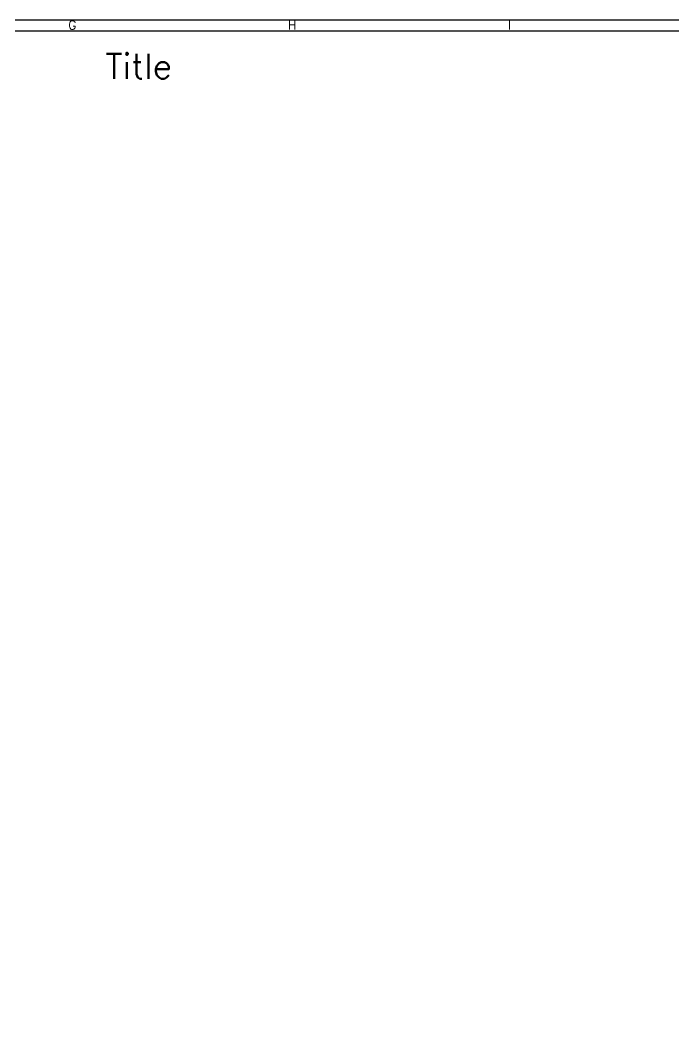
# Model space of a CAD drawing. Header units: inches. Extents: x -207274 to 211309, y 3811 to 299882.
# Drawn here: x 2018 to 106663, y 138034 to 299882 of the extents above; entities that cross this region are included whole.
import ezdxf
from ezdxf.enums import TextEntityAlignment as Align

# ---------------------------------------------------------------- set-up
doc = ezdxf.new("R2010")
doc.units = ezdxf.units.IN
doc.header["$LTSCALE"] = 1000
doc.header["$MEASUREMENT"] = 0
doc.styles.get("Standard").update_dxf_attribs({"font": 'txt.shx', "height": 0.6})

# ---------------------------------------------------------------- blocks, each defined once
blk = doc.blocks.new('frame')
for points in [[(4106.33, 2974.9), (4461.84, 2974.9), (4461.84, 3226.36), (4106.33, 3226.36)], [(4107.83, 2976.4), (4460.35, 2976.4), (4460.35, 3224.87), (4107.83, 3224.87)]]:
    blk.add_lwpolyline(points, close=True)
for s, p in [('G', (4290.62, 3225.09)), ('H', (4320.52, 3225.09)), ('I', (4350.42, 3225.09))]:
    blk.add_text(s, height=1.2).set_placement(p)

msp = doc.modelspace()

# ---------------------------------------------------------------- block references
at = {"color": 7, "xscale": 1177.41194999963, "yscale": 1177.411950000096, "zscale": 1177.41195}
msp.add_blockref('frame', (-5042117, -3498873), dxfattribs=at)

# ---------------------------------------------------------------- texts
msp.add_text('Title', height=4000).set_placement((21000, 292500), align=Align.MIDDLE_CENTER)

doc.saveas('drawing.dxf')
